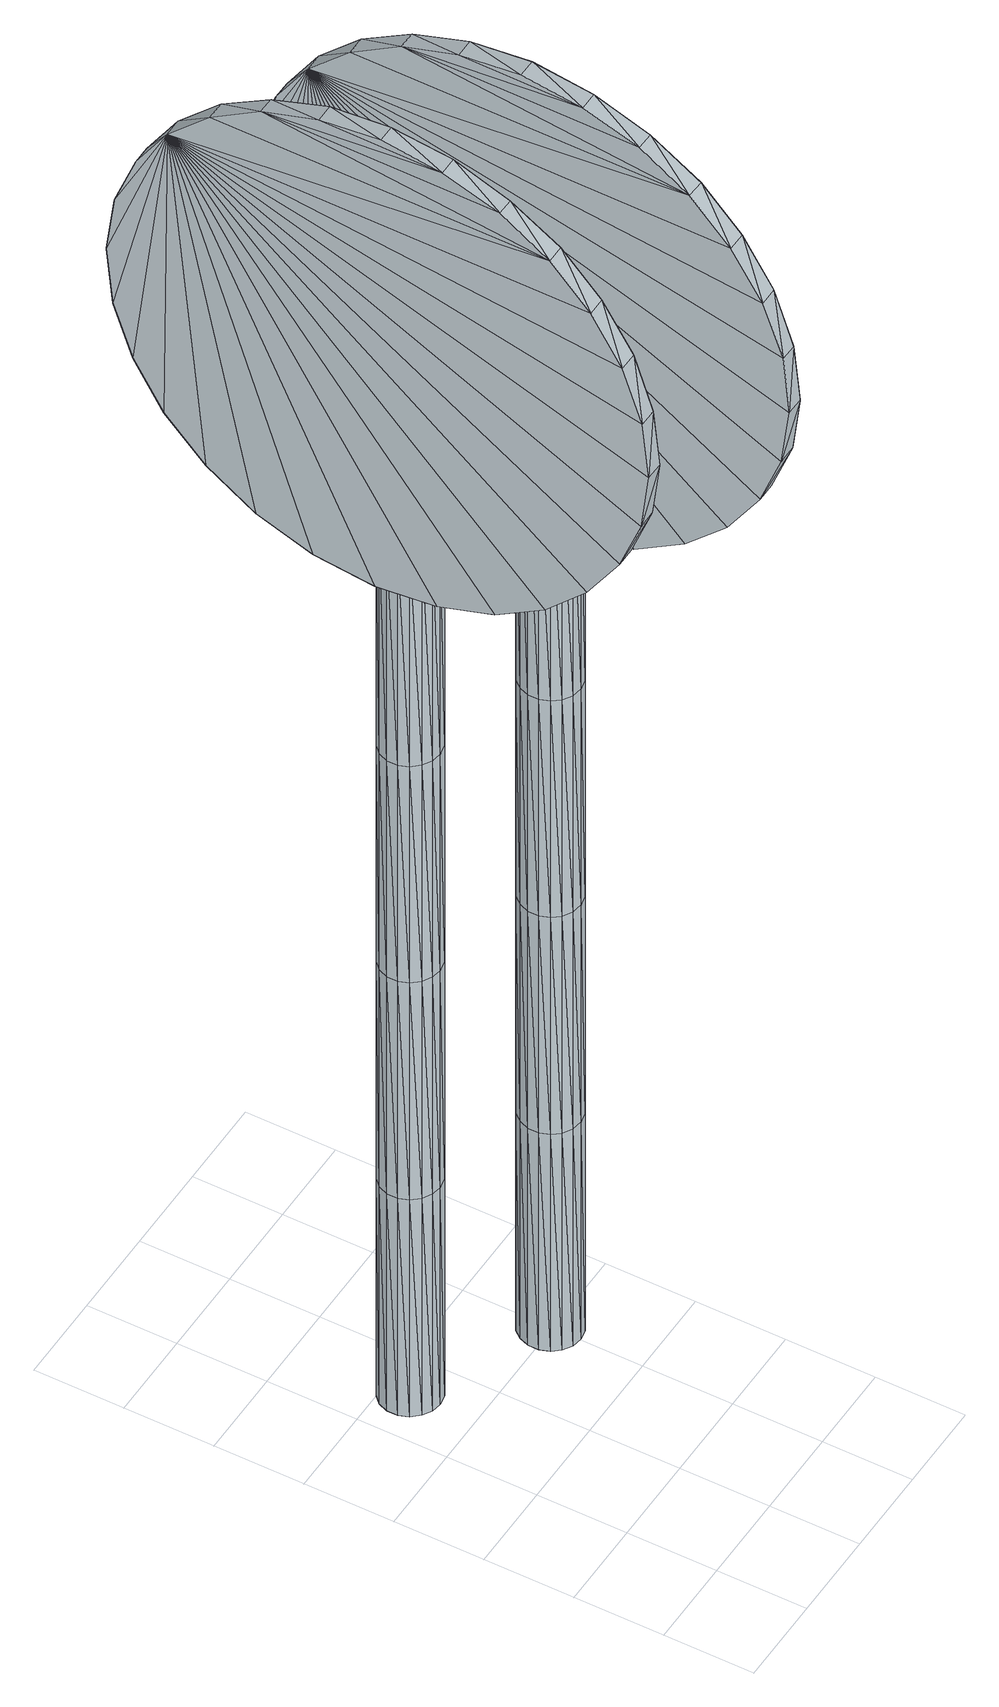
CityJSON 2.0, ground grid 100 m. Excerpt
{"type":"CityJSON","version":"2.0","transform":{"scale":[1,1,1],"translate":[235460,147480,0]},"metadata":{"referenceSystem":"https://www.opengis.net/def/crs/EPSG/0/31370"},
"CityObjects":{
"object1":{"type":"GenericCityObject","attributes":{"cluster":60,"mean_distance_to_centroid":0.036,"new_centroid_x":235409.3,"new_centroid_y":147933.86,"mean_distance_to_camera":7.68,"H1":0,"H2":0,"Z_final":109.18,"cluster2":-1,"proj_x":235405.76,"proj_y":147935.84,"id_line":52496,"bearing_l":29.24,"distance":4.05,"orientation":"right","G_obj":29.24},"geometry":[{"type":"MultiSurface","lod":"2","boundaries":[[[0,1,2]],[[2,1,3]],[[3,1,4]],[[4,1,5]],[[5,1,6]],[[1,7,6]],[[1,8,7]],[[1,9,8]],[[1,10,9]],[[1,11,10]],[[1,12,11]],[[1,13,12]],[[1,14,13]],[[15,14,1]],[[16,15,1]],[[17,16,1]],[[18,17,1]],[[0,18,1]],[[19,20,0]],[[19,0,2]],[[21,19,2]],[[21,2,3]],[[21,3,22]],[[22,3,4]],[[22,4,23]],[[23,4,5]],[[23,5,24]],[[24,5,6]],[[24,6,25]],[[25,6,7]],[[25,7,26]],[[26,7,8]],[[26,8,27]],[[8,9,27]],[[27,9,28]],[[9,10,28]],[[10,29,28]],[[10,11,29]],[[11,30,29]],[[11,12,30]],[[30,12,31]],[[31,12,13]],[[31,13,32]],[[32,13,14]],[[32,14,33]],[[33,14,15]],[[33,15,34]],[[34,15,16]],[[34,16,35]],[[35,16,17]],[[36,35,17]],[[18,36,17]],[[20,36,18]],[[20,18,0]],[[37,38,20]],[[37,20,19]],[[39,37,19]],[[21,39,19]],[[39,21,40]],[[40,21,22]],[[40,22,41]],[[41,22,23]],[[41,23,42]],[[42,23,24]],[[42,24,43]],[[43,24,25]],[[43,25,44]],[[44,25,26]],[[26,45,44]],[[26,27,45]],[[27,46,45]],[[27,28,46]],[[28,47,46]],[[28,29,47]],[[47,29,48]],[[29,30,48]],[[48,30,49]],[[49,30,31]],[[49,31,50]],[[50,31,32]],[[50,32,51]],[[51,32,33]],[[51,33,52]],[[52,33,34]],[[52,34,53]],[[53,34,35]],[[54,53,35]],[[54,35,36]],[[38,54,36]],[[38,36,20]],[[55,56,38]],[[55,38,37]],[[57,55,37]],[[57,37,39]],[[57,39,58]],[[58,39,40]],[[58,40,59]],[[59,40,41]],[[59,41,60]],[[60,41,42]],[[60,42,61]],[[61,42,43]],[[61,43,62]],[[62,43,44]],[[44,63,62]],[[44,45,63]],[[45,64,63]],[[45,46,64]],[[46,65,64]],[[46,47,65]],[[47,66,65]],[[47,48,66]],[[66,48,67]],[[67,48,49]],[[67,49,68]],[[68,49,50]],[[68,50,69]],[[69,50,51]],[[69,51,70]],[[70,51,52]],[[70,52,71]],[[71,52,53]],[[72,71,53]],[[72,53,54]],[[56,72,54]],[[56,54,38]],[[73,74,56]],[[73,56,55]],[[75,73,55]],[[75,55,57]],[[75,57,76]],[[76,57,58]],[[76,58,77]],[[77,58,59]],[[77,59,78]],[[78,59,60]],[[78,60,79]],[[79,60,61]],[[79,61,80]],[[80,61,62]],[[62,81,80]],[[62,63,81]],[[63,82,81]],[[63,64,82]],[[64,83,82]],[[64,65,83]],[[65,84,83]],[[65,66,84]],[[84,66,85]],[[85,66,67]],[[85,67,86]],[[86,67,68]],[[86,68,87]],[[87,68,69]],[[87,69,88]],[[88,69,70]],[[88,70,89]],[[89,70,71]],[[90,89,71]],[[90,71,72]],[[74,90,72]],[[74,72,56]],[[91,92,74]],[[91,74,73]],[[93,91,73]],[[93,73,75]],[[93,75,94]],[[94,75,76]],[[94,76,95]],[[95,76,77]],[[95,77,96]],[[96,77,78]],[[96,78,97]],[[97,78,79]],[[97,79,98]],[[98,79,80]],[[80,99,98]],[[80,81,99]],[[81,100,99]],[[81,82,100]],[[82,101,100]],[[82,83,101]],[[83,102,101]],[[83,84,102]],[[102,84,103]],[[103,84,85]],[[103,85,104]],[[104,85,86]],[[104,86,105]],[[105,86,87]],[[105,87,106]],[[106,87,88]],[[106,88,107]],[[107,88,89]],[[108,107,89]],[[108,89,90]],[[92,108,90]],[[92,90,74]],[[92,91,109]],[[91,93,109]],[[93,94,109]],[[94,95,109]],[[95,96,109]],[[109,96,97]],[[109,97,98]],[[109,98,99]],[[109,99,100]],[[109,100,101]],[[109,101,102]],[[109,102,103]],[[109,103,104]],[[105,109,104]],[[106,109,105]],[[107,109,106]],[[108,109,107]],[[92,109,108]],[[110,111,112]],[[113,112,114]],[[115,112,113]],[[116,112,115]],[[117,112,116]],[[118,112,117]],[[119,112,118]],[[120,112,119]],[[121,112,120]],[[122,112,121]],[[122,123,112]],[[123,110,112]],[[111,124,112]],[[124,125,112]],[[125,126,112]],[[126,127,112]],[[127,128,112]],[[128,129,112]],[[129,130,112]],[[130,131,112]],[[112,131,132]],[[131,133,132]],[[131,134,133]],[[133,134,135]],[[133,135,136]],[[135,137,136]],[[133,136,138]],[[136,139,138]],[[136,137,139]],[[137,140,139]],[[137,135,140]],[[135,141,140]],[[135,134,141]],[[134,142,141]],[[134,131,142]],[[131,143,142]],[[131,130,143]],[[143,130,144]],[[144,130,129]],[[144,129,145]],[[145,129,128]],[[145,128,146]],[[146,127,147]],[[147,127,126]],[[147,126,148]],[[148,126,125]],[[148,125,149]],[[149,125,124]],[[150,149,124]],[[150,124,111]],[[151,150,111]],[[151,111,110]],[[152,151,110]],[[152,110,123]],[[146,128,127]],[[153,123,122]],[[154,153,122]],[[154,122,121]],[[155,154,121]],[[155,121,120]],[[156,155,120]],[[156,120,119]],[[157,156,119]],[[157,119,118]],[[157,118,158]],[[158,118,117]],[[158,117,159]],[[153,152,123]],[[159,117,116]],[[159,116,160]],[[160,116,115]],[[160,115,161]],[[161,115,113]],[[161,113,162]],[[162,113,114]],[[162,114,163]],[[163,114,112]],[[163,112,164]],[[164,112,132]],[[132,165,164]],[[132,133,165]],[[133,138,165]],[[138,139,140]],[[161,162,163]],[[160,161,163]],[[159,160,163]],[[158,159,163]],[[157,158,163]],[[156,157,163]],[[155,156,163]],[[154,155,163]],[[153,154,163]],[[153,163,152]],[[152,163,151]],[[151,163,150]],[[150,163,149]],[[149,163,148]],[[148,163,147]],[[147,163,146]],[[146,163,145]],[[145,163,144]],[[144,163,143]],[[143,163,142]],[[163,164,142]],[[142,164,165]],[[142,165,141]],[[165,140,141]],[[165,138,140]],[[166,167,168]],[[168,167,169]],[[170,168,169]],[[170,169,171]],[[170,171,172]],[[172,171,173]],[[172,173,174]],[[174,173,175]],[[174,175,176]],[[176,175,177]],[[176,177,178]],[[178,177,179]],[[178,179,180]],[[180,179,181]],[[180,181,182]],[[182,181,183]],[[182,183,184]],[[184,183,185]],[[184,185,186]],[[186,185,187]],[[186,187,188]],[[188,187,189]],[[188,189,190]],[[190,189,191]],[[192,190,191]],[[192,191,193]],[[194,192,193]],[[194,193,195]],[[196,194,195]],[[196,195,197]],[[198,196,197]],[[198,197,199]],[[200,198,199]],[[200,199,201]],[[202,200,201]],[[202,201,203]],[[204,202,203]],[[204,203,205]],[[206,204,205]],[[206,205,207]],[[208,206,207]],[[208,207,209]],[[210,208,209]],[[210,209,211]],[[212,210,211]],[[212,211,213]],[[214,212,213]],[[214,213,215]],[[216,214,215]],[[216,215,217]],[[216,217,218]],[[218,217,219]],[[218,219,220]],[[220,219,221]],[[220,221,222]],[[222,221,223]],[[222,223,224]],[[224,223,225]],[[224,225,226]],[[226,225,227]],[[226,227,228]],[[228,227,229]],[[228,229,230]],[[230,229,231]],[[230,231,232]],[[232,231,233]],[[232,233,234]],[[234,233,235]],[[234,235,236]],[[236,235,237]],[[238,236,237]],[[238,237,239]],[[238,239,240]],[[240,239,241]],[[241,242,240]],[[241,243,242]],[[242,243,244]],[[244,243,245]],[[244,245,246]],[[246,245,247]],[[246,247,248]],[[248,247,249]],[[248,249,250]],[[250,249,251]],[[250,251,252]],[[252,251,253]],[[252,253,254]],[[254,253,255]],[[254,255,256]],[[256,255,257]],[[256,257,258]],[[258,257,259]],[[258,259,260]],[[260,259,261]],[[260,261,262]],[[262,261,263]],[[262,263,264]],[[264,263,265]],[[264,265,266]],[[266,265,267]],[[267,268,266]],[[267,269,268]],[[269,270,268]],[[269,271,270]],[[271,272,270]],[[271,273,272]],[[273,274,272]],[[273,275,274]],[[275,276,274]],[[275,277,276]],[[277,278,276]],[[277,279,278]],[[279,280,278]],[[279,281,280]],[[281,282,280]],[[281,283,282]],[[283,284,282]],[[283,285,284]],[[285,286,284]],[[285,287,286]],[[287,288,286]],[[287,289,288]],[[288,289,290]],[[290,289,291]],[[290,291,292]],[[292,291,293]],[[292,293,294]],[[294,293,295]],[[294,295,296]],[[296,295,297]],[[296,297,298]],[[298,297,299]],[[298,299,300]],[[300,299,301]],[[300,301,302]],[[302,301,303]],[[302,303,304]],[[304,303,305]],[[304,305,306]],[[306,305,307]],[[306,307,308]],[[308,307,309]],[[308,309,310]],[[310,309,311]],[[311,166,310]],[[311,167,166]],[[169,167,311]],[[169,311,171]],[[171,311,309]],[[173,171,309]],[[173,309,307]],[[175,173,307]],[[175,307,305]],[[177,175,305]],[[177,305,303]],[[179,177,303]],[[179,303,301]],[[181,179,301]],[[181,301,299]],[[183,181,299]],[[183,299,297]],[[183,297,295]],[[185,183,295]],[[185,295,293]],[[187,185,293]],[[187,293,291]],[[189,187,291]],[[189,291,289]],[[189,289,287]],[[189,287,285]],[[191,189,285]],[[191,285,283]],[[193,191,283]],[[195,193,283]],[[195,283,281]],[[197,195,281]],[[199,197,281]],[[201,199,281]],[[201,281,279]],[[203,201,279]],[[205,203,279]],[[205,279,277]],[[205,277,207]],[[207,277,209]],[[209,277,275]],[[209,275,211]],[[211,275,273]],[[211,273,213]],[[213,273,271]],[[213,271,215]],[[215,271,269]],[[215,269,217]],[[217,269,219]],[[219,269,267]],[[219,267,221]],[[221,267,265]],[[221,265,223]],[[223,265,263]],[[223,263,225]],[[225,263,261]],[[225,261,227]],[[227,261,259]],[[227,259,229]],[[229,259,257]],[[229,257,255]],[[229,255,231]],[[231,255,253]],[[231,253,233]],[[233,253,251]],[[233,251,235]],[[251,249,235]],[[235,249,247]],[[235,247,237]],[[247,245,237]],[[237,245,243]],[[237,243,239]],[[239,243,241]],[[238,240,242]],[[168,310,166]],[[170,310,168]],[[170,308,310]],[[172,308,170]],[[172,306,308]],[[174,306,172]],[[174,304,306]],[[176,304,174]],[[176,302,304]],[[178,302,176]],[[178,300,302]],[[180,300,178]],[[180,298,300]],[[182,298,180]],[[182,296,298]],[[182,294,296]],[[184,294,182]],[[184,292,294]],[[186,292,184]],[[186,290,292]],[[188,290,186]],[[188,288,290]],[[188,286,288]],[[188,284,286]],[[190,284,188]],[[190,282,284]],[[192,282,190]],[[194,282,192]],[[194,280,282]],[[196,280,194]],[[198,280,196]],[[200,280,198]],[[200,278,280]],[[202,278,200]],[[204,278,202]],[[204,276,278]],[[204,206,276]],[[206,208,276]],[[208,274,276]],[[208,210,274]],[[210,272,274]],[[210,212,272]],[[212,270,272]],[[212,214,270]],[[214,268,270]],[[214,216,268]],[[216,218,268]],[[218,266,268]],[[218,220,266]],[[220,264,266]],[[220,222,264]],[[222,262,264]],[[222,224,262]],[[224,260,262]],[[224,226,260]],[[226,258,260]],[[226,228,258]],[[228,256,258]],[[228,254,256]],[[228,230,254]],[[230,252,254]],[[230,232,252]],[[232,250,252]],[[232,234,250]],[[250,234,248]],[[234,246,248]],[[234,236,246]],[[246,236,244]],[[236,242,244]],[[236,238,242]],[[312,313,314]],[[314,313,315]],[[316,314,315]],[[316,315,317]],[[316,317,318]],[[318,317,319]],[[318,319,320]],[[320,319,321]],[[320,321,322]],[[322,321,323]],[[322,323,324]],[[324,323,325]],[[324,325,326]],[[326,325,327]],[[326,327,328]],[[328,327,329]],[[328,329,330]],[[330,329,331]],[[330,331,332]],[[332,331,333]],[[332,333,334]],[[334,333,335]],[[334,335,336]],[[336,335,337]],[[338,336,337]],[[338,337,339]],[[340,338,339]],[[340,339,341]],[[342,340,341]],[[342,341,343]],[[344,342,343]],[[344,343,345]],[[346,344,345]],[[346,345,347]],[[348,346,347]],[[348,347,349]],[[350,348,349]],[[350,349,351]],[[352,350,351]],[[352,351,353]],[[354,352,353]],[[354,353,355]],[[356,354,355]],[[356,355,357]],[[358,356,357]],[[358,357,359]],[[360,358,359]],[[360,359,361]],[[362,360,361]],[[362,361,363]],[[362,363,364]],[[364,363,365]],[[364,365,366]],[[366,365,367]],[[366,367,368]],[[368,367,369]],[[368,369,370]],[[370,369,371]],[[370,371,372]],[[372,371,373]],[[372,373,374]],[[374,373,375]],[[374,375,376]],[[376,375,377]],[[376,377,378]],[[378,377,379]],[[378,379,380]],[[380,379,381]],[[380,381,382]],[[382,381,383]],[[384,382,383]],[[384,383,385]],[[384,385,386]],[[386,385,387]],[[387,388,386]],[[387,389,388]],[[388,389,390]],[[390,389,391]],[[390,391,392]],[[392,391,393]],[[392,393,394]],[[394,393,395]],[[394,395,396]],[[396,395,397]],[[396,397,398]],[[398,397,399]],[[398,399,400]],[[400,399,401]],[[400,401,402]],[[402,401,403]],[[402,403,404]],[[404,403,405]],[[404,405,406]],[[406,405,407]],[[406,407,408]],[[408,407,409]],[[408,409,410]],[[410,409,411]],[[410,411,412]],[[412,411,413]],[[413,414,412]],[[413,415,414]],[[415,416,414]],[[415,417,416]],[[417,418,416]],[[417,419,418]],[[419,420,418]],[[419,421,420]],[[421,422,420]],[[421,423,422]],[[423,424,422]],[[423,425,424]],[[425,426,424]],[[425,427,426]],[[427,428,426]],[[427,429,428]],[[429,430,428]],[[429,431,430]],[[431,432,430]],[[431,433,432]],[[433,434,432]],[[433,435,434]],[[434,435,436]],[[436,435,437]],[[436,437,438]],[[438,437,439]],[[438,439,440]],[[440,439,441]],[[440,441,442]],[[442,441,443]],[[442,443,444]],[[444,443,445]],[[444,445,446]],[[446,445,447]],[[446,447,448]],[[448,447,449]],[[448,449,450]],[[450,449,451]],[[450,451,452]],[[452,451,453]],[[452,453,454]],[[454,453,455]],[[454,455,456]],[[456,455,457]],[[457,312,456]],[[457,313,312]],[[315,313,457]],[[315,457,317]],[[317,457,455]],[[319,317,455]],[[319,455,453]],[[321,319,453]],[[321,453,451]],[[323,321,451]],[[323,451,449]],[[325,323,449]],[[325,449,447]],[[327,325,447]],[[327,447,445]],[[329,327,445]],[[329,445,443]],[[329,443,441]],[[331,329,441]],[[331,441,439]],[[333,331,439]],[[333,439,437]],[[335,333,437]],[[335,437,435]],[[335,435,433]],[[335,433,431]],[[337,335,431]],[[337,431,429]],[[339,337,429]],[[341,339,429]],[[341,429,427]],[[343,341,427]],[[345,343,427]],[[347,345,427]],[[347,427,425]],[[349,347,425]],[[351,349,425]],[[351,425,423]],[[351,423,353]],[[353,423,355]],[[355,423,421]],[[355,421,357]],[[357,421,419]],[[357,419,359]],[[359,419,417]],[[359,417,361]],[[361,417,415]],[[361,415,363]],[[363,415,365]],[[365,415,413]],[[365,413,367]],[[367,413,411]],[[367,411,369]],[[369,411,409]],[[369,409,371]],[[371,409,407]],[[371,407,373]],[[373,407,405]],[[373,405,375]],[[375,405,403]],[[375,403,401]],[[375,401,377]],[[377,401,399]],[[377,399,379]],[[379,399,397]],[[379,397,381]],[[397,395,381]],[[381,395,393]],[[381,393,383]],[[393,391,383]],[[383,391,389]],[[383,389,385]],[[385,389,387]],[[384,386,388]],[[314,456,312]],[[316,456,314]],[[316,454,456]],[[318,454,316]],[[318,452,454]],[[320,452,318]],[[320,450,452]],[[322,450,320]],[[322,448,450]],[[324,448,322]],[[324,446,448]],[[326,446,324]],[[326,444,446]],[[328,444,326]],[[328,442,444]],[[328,440,442]],[[330,440,328]],[[330,438,440]],[[332,438,330]],[[332,436,438]],[[334,436,332]],[[334,434,436]],[[334,432,434]],[[334,430,432]],[[336,430,334]],[[336,428,430]],[[338,428,336]],[[340,428,338]],[[340,426,428]],[[342,426,340]],[[344,426,342]],[[346,426,344]],[[346,424,426]],[[348,424,346]],[[350,424,348]],[[350,422,424]],[[350,352,422]],[[352,354,422]],[[354,420,422]],[[354,356,420]],[[356,418,420]],[[356,358,418]],[[358,416,418]],[[358,360,416]],[[360,414,416]],[[360,362,414]],[[362,364,414]],[[364,412,414]],[[364,366,412]],[[366,410,412]],[[366,368,410]],[[368,408,410]],[[368,370,408]],[[370,406,408]],[[370,372,406]],[[372,404,406]],[[372,374,404]],[[374,402,404]],[[374,400,402]],[[374,376,400]],[[376,398,400]],[[376,378,398]],[[378,396,398]],[[378,380,396]],[[396,380,394]],[[380,392,394]],[[380,382,392]],[[392,382,390]],[[382,388,390]],[[382,384,388]]]}]},
"object2":{"type":"GenericCityObject","attributes":{"cluster":76,"mean_distance_to_centroid":0.0656,"new_centroid_x":235552.39,"new_centroid_y":147862.04,"mean_distance_to_camera":7.27,"H1":0,"H2":0,"Z_final":108.81,"cluster2":-1,"proj_x":235553.65,"proj_y":147865.03,"id_line":64775,"bearing_l":292.85,"distance":3.25,"orientation":"left","G_obj":112.85},"geometry":[{"type":"MultiSurface","lod":"2","boundaries":[[[458,459,460]],[[460,459,461]],[[461,459,462]],[[462,459,463]],[[463,459,464]],[[459,465,464]],[[459,466,465]],[[459,467,466]],[[459,468,467]],[[459,469,468]],[[459,470,469]],[[459,471,470]],[[459,472,471]],[[473,472,459]],[[474,473,459]],[[475,474,459]],[[476,475,459]],[[458,476,459]],[[477,478,458]],[[477,458,460]],[[479,477,460]],[[479,460,461]],[[479,461,480]],[[480,461,462]],[[480,462,481]],[[481,462,463]],[[481,463,482]],[[482,463,464]],[[482,464,483]],[[483,464,465]],[[483,465,484]],[[484,465,466]],[[484,466,485]],[[466,467,485]],[[485,467,486]],[[467,468,486]],[[468,487,486]],[[468,469,487]],[[469,488,487]],[[469,470,488]],[[488,470,489]],[[489,470,471]],[[489,471,490]],[[490,471,472]],[[490,472,491]],[[491,472,473]],[[491,473,492]],[[492,473,474]],[[492,474,493]],[[493,474,475]],[[494,493,475]],[[476,494,475]],[[478,494,476]],[[478,476,458]],[[495,496,478]],[[495,478,477]],[[497,495,477]],[[479,497,477]],[[497,479,498]],[[498,479,480]],[[498,480,499]],[[499,480,481]],[[499,481,500]],[[500,481,482]],[[500,482,501]],[[501,482,483]],[[501,483,502]],[[502,483,484]],[[484,503,502]],[[484,485,503]],[[485,504,503]],[[485,486,504]],[[486,505,504]],[[486,487,505]],[[505,487,506]],[[487,488,506]],[[506,488,507]],[[507,488,489]],[[507,489,508]],[[508,489,490]],[[508,490,509]],[[509,490,491]],[[509,491,510]],[[510,491,492]],[[510,492,511]],[[511,492,493]],[[512,511,493]],[[512,493,494]],[[496,512,494]],[[496,494,478]],[[513,514,496]],[[513,496,495]],[[515,513,495]],[[515,495,497]],[[515,497,516]],[[516,497,498]],[[516,498,517]],[[517,498,499]],[[517,499,518]],[[518,499,500]],[[518,500,519]],[[519,500,501]],[[519,501,520]],[[520,501,502]],[[502,521,520]],[[502,503,521]],[[503,522,521]],[[503,504,522]],[[504,523,522]],[[504,505,523]],[[505,524,523]],[[505,506,524]],[[524,506,525]],[[525,506,507]],[[525,507,526]],[[526,507,508]],[[526,508,527]],[[527,508,509]],[[527,509,528]],[[528,509,510]],[[528,510,529]],[[529,510,511]],[[530,529,511]],[[530,511,512]],[[514,530,512]],[[514,512,496]],[[531,532,514]],[[531,514,513]],[[533,531,513]],[[533,513,515]],[[533,515,534]],[[534,515,516]],[[534,516,535]],[[535,516,517]],[[535,517,536]],[[536,517,518]],[[536,518,537]],[[537,518,519]],[[537,519,538]],[[538,519,520]],[[520,539,538]],[[520,521,539]],[[521,540,539]],[[521,522,540]],[[522,541,540]],[[522,523,541]],[[523,542,541]],[[523,524,542]],[[542,524,543]],[[543,524,525]],[[543,525,544]],[[544,525,526]],[[544,526,545]],[[545,526,527]],[[545,527,546]],[[546,527,528]],[[546,528,547]],[[547,528,529]],[[548,547,529]],[[548,529,530]],[[532,548,530]],[[532,530,514]],[[549,550,532]],[[549,532,531]],[[551,549,531]],[[551,531,533]],[[551,533,552]],[[552,533,534]],[[552,534,553]],[[553,534,535]],[[553,535,554]],[[554,535,536]],[[554,536,555]],[[555,536,537]],[[555,537,556]],[[556,537,538]],[[538,557,556]],[[538,539,557]],[[539,558,557]],[[539,540,558]],[[540,559,558]],[[540,541,559]],[[541,560,559]],[[541,542,560]],[[560,542,561]],[[561,542,543]],[[561,543,562]],[[562,543,544]],[[562,544,563]],[[563,544,545]],[[563,545,564]],[[564,545,546]],[[564,546,565]],[[565,546,547]],[[566,565,547]],[[566,547,548]],[[550,566,548]],[[550,548,532]],[[550,549,567]],[[549,551,567]],[[551,552,567]],[[552,553,567]],[[553,554,567]],[[567,554,555]],[[567,555,556]],[[567,556,557]],[[567,557,558]],[[567,558,559]],[[567,559,560]],[[567,560,561]],[[567,561,562]],[[563,567,562]],[[564,567,563]],[[565,567,564]],[[566,567,565]],[[550,567,566]],[[568,569,570]],[[571,570,572]],[[573,570,571]],[[574,570,573]],[[575,570,574]],[[576,570,575]],[[577,570,576]],[[578,570,577]],[[579,570,578]],[[580,570,579]],[[580,581,570]],[[581,568,570]],[[569,582,570]],[[582,583,570]],[[583,584,570]],[[584,585,570]],[[585,586,570]],[[586,587,570]],[[587,588,570]],[[588,589,570]],[[570,589,590]],[[589,591,590]],[[589,592,591]],[[591,592,593]],[[591,593,594]],[[593,595,594]],[[591,594,596]],[[594,597,596]],[[594,595,597]],[[595,598,597]],[[595,593,598]],[[593,599,598]],[[593,592,599]],[[592,600,599]],[[592,589,600]],[[589,601,600]],[[589,588,601]],[[601,588,602]],[[602,588,587]],[[602,587,603]],[[603,587,586]],[[603,586,604]],[[604,585,605]],[[605,585,584]],[[605,584,606]],[[606,584,583]],[[606,583,607]],[[607,583,582]],[[608,607,582]],[[608,582,569]],[[609,608,569]],[[609,569,568]],[[610,609,568]],[[610,568,581]],[[604,586,585]],[[611,581,580]],[[612,611,580]],[[612,580,579]],[[613,612,579]],[[613,579,578]],[[614,613,578]],[[614,578,577]],[[615,614,577]],[[615,577,576]],[[615,576,616]],[[616,576,575]],[[616,575,617]],[[611,610,581]],[[617,575,574]],[[617,574,618]],[[618,574,573]],[[618,573,619]],[[619,573,571]],[[619,571,620]],[[620,571,572]],[[620,572,621]],[[621,572,570]],[[621,570,622]],[[622,570,590]],[[590,623,622]],[[590,591,623]],[[591,596,623]],[[596,597,598]],[[619,620,621]],[[618,619,621]],[[617,618,621]],[[616,617,621]],[[615,616,621]],[[614,615,621]],[[613,614,621]],[[612,613,621]],[[611,612,621]],[[611,621,610]],[[610,621,609]],[[609,621,608]],[[608,621,607]],[[607,621,606]],[[606,621,605]],[[605,621,604]],[[604,621,603]],[[603,621,602]],[[602,621,601]],[[601,621,600]],[[621,622,600]],[[600,622,623]],[[600,623,599]],[[623,598,599]],[[623,596,598]],[[624,625,626]],[[626,625,627]],[[628,626,627]],[[628,627,629]],[[628,629,630]],[[630,629,631]],[[630,631,632]],[[632,631,633]],[[632,633,634]],[[634,633,635]],[[634,635,636]],[[636,635,637]],[[636,637,638]],[[638,637,639]],[[638,639,640]],[[640,639,641]],[[640,641,642]],[[642,641,643]],[[642,643,644]],[[644,643,645]],[[644,645,646]],[[646,645,647]],[[646,647,648]],[[648,647,649]],[[650,648,649]],[[650,649,651]],[[652,650,651]],[[652,651,653]],[[654,652,653]],[[654,653,655]],[[656,654,655]],[[656,655,657]],[[658,656,657]],[[658,657,659]],[[660,658,659]],[[660,659,661]],[[662,660,661]],[[662,661,663]],[[664,662,663]],[[664,663,665]],[[666,664,665]],[[666,665,667]],[[668,666,667]],[[668,667,669]],[[670,668,669]],[[670,669,671]],[[672,670,671]],[[672,671,673]],[[674,672,673]],[[674,673,675]],[[674,675,676]],[[676,675,677]],[[676,677,678]],[[678,677,679]],[[678,679,680]],[[680,679,681]],[[680,681,682]],[[682,681,683]],[[682,683,684]],[[684,683,685]],[[684,685,686]],[[686,685,687]],[[686,687,688]],[[688,687,689]],[[688,689,690]],[[690,689,691]],[[690,691,692]],[[692,691,693]],[[692,693,694]],[[694,693,695]],[[696,694,695]],[[696,695,697]],[[696,697,698]],[[698,697,699]],[[699,700,698]],[[699,701,700]],[[700,701,702]],[[702,701,703]],[[702,703,704]],[[704,703,705]],[[704,705,706]],[[706,705,707]],[[706,707,708]],[[708,707,709]],[[708,709,710]],[[710,709,711]],[[710,711,712]],[[712,711,713]],[[712,713,714]],[[714,713,715]],[[714,715,716]],[[716,715,717]],[[716,717,718]],[[718,717,719]],[[718,719,720]],[[720,719,721]],[[720,721,722]],[[722,721,723]],[[722,723,724]],[[724,723,725]],[[724,725,726]],[[726,725,727]],[[727,728,726]],[[727,729,728]],[[729,730,728]],[[729,731,730]],[[731,732,730]],[[731,733,732]],[[733,734,732]],[[733,735,734]],[[735,736,734]],[[735,737,736]],[[737,738,736]],[[737,739,738]],[[739,740,738]],[[739,741,740]],[[741,742,740]],[[741,743,742]],[[743,744,742]],[[743,745,744]],[[745,746,744]],[[745,747,746]],[[747,748,746]],[[747,749,748]],[[748,749,750]],[[750,749,751]],[[750,751,752]],[[752,751,753]],[[752,753,754]],[[754,753,755]],[[754,755,756]],[[756,755,757]],[[756,757,758]],[[758,757,759]],[[758,759,760]],[[760,759,761]],[[760,761,762]],[[762,761,763]],[[762,763,764]],[[764,763,765]],[[764,765,766]],[[766,765,767]],[[766,767,768]],[[768,767,769]],[[768,769,770]],[[770,769,771]],[[771,624,770]],[[771,625,624]],[[627,625,771]],[[627,771,629]],[[629,771,769]],[[631,629,769]],[[631,769,767]],[[633,631,767]],[[633,767,765]],[[635,633,765]],[[635,765,763]],[[637,635,763]],[[637,763,761]],[[639,637,761]],[[639,761,759]],[[641,639,759]],[[641,759,757]],[[641,757,755]],[[643,641,755]],[[643,755,753]],[[645,643,753]],[[645,753,751]],[[647,645,751]],[[647,751,749]],[[647,749,747]],[[647,747,745]],[[649,647,745]],[[649,745,743]],[[651,649,743]],[[653,651,743]],[[653,743,741]],[[655,653,741]],[[657,655,741]],[[659,657,741]],[[659,741,739]],[[661,659,739]],[[663,661,739]],[[663,739,737]],[[663,737,665]],[[665,737,667]],[[667,737,735]],[[667,735,669]],[[669,735,733]],[[669,733,671]],[[671,733,731]],[[671,731,673]],[[673,731,729]],[[673,729,675]],[[675,729,677]],[[677,729,727]],[[677,727,679]],[[679,727,725]],[[679,725,681]],[[681,725,723]],[[681,723,683]],[[683,723,721]],[[683,721,719]],[[683,719,685]],[[685,719,717]],[[685,717,687]],[[687,717,715]],[[687,715,713]],[[687,713,689]],[[689,713,711]],[[689,711,691]],[[691,711,709]],[[691,709,693]],[[709,707,693]],[[693,707,705]],[[693,705,695]],[[705,703,695]],[[695,703,701]],[[695,701,697]],[[697,701,699]],[[696,698,700]],[[626,770,624]],[[628,770,626]],[[628,768,770]],[[630,768,628]],[[630,766,768]],[[632,766,630]],[[632,764,766]],[[634,764,632]],[[634,762,764]],[[636,762,634]],[[636,760,762]],[[638,760,636]],[[638,758,760]],[[640,758,638]],[[640,756,758]],[[640,754,756]],[[642,754,640]],[[642,752,754]],[[644,752,642]],[[644,750,752]],[[646,750,644]],[[646,748,750]],[[646,746,748]],[[646,744,746]],[[648,744,646]],[[648,742,744]],[[650,742,648]],[[652,742,650]],[[652,740,742]],[[654,740,652]],[[656,740,654]],[[658,740,656]],[[658,738,740]],[[660,738,658]],[[662,738,660]],[[662,736,738]],[[662,664,736]],[[664,666,736]],[[666,734,736]],[[666,668,734]],[[668,732,734]],[[668,670,732]],[[670,730,732]],[[670,672,730]],[[672,728,730]],[[672,674,728]],[[674,676,728]],[[676,726,728]],[[676,678,726]],[[678,724,726]],[[678,680,724]],[[680,722,724]],[[680,682,722]],[[682,720,722]],[[682,718,720]],[[682,684,718]],[[684,716,718]],[[684,686,716]],[[686,714,716]],[[686,712,714]],[[686,688,712]],[[688,710,712]],[[688,690,710]],[[690,708,710]],[[690,692,708]],[[708,692,706]],[[692,704,706]],[[692,694,704]],[[704,694,702]],[[694,700,702]],[[694,696,700]],[[772,773,774]],[[774,773,775]],[[776,774,775]],[[776,775,777]],[[776,777,778]],[[778,777,779]],[[778,779,780]],[[780,779,781]],[[780,781,782]],[[782,781,783]],[[782,783,784]],[[784,783,785]],[[784,785,786]],[[786,785,787]],[[786,787,788]],[[788,787,789]],[[788,789,790]],[[790,789,791]],[[790,791,792]],[[792,791,793]],[[792,793,794]],[[794,793,795]],[[794,795,796]],[[796,795,797]],[[798,796,797]],[[798,797,799]],[[800,798,799]],[[800,799,801]],[[802,800,801]],[[802,801,803]],[[804,802,803]],[[804,803,805]],[[806,804,805]],[[806,805,807]],[[808,806,807]],[[808,807,809]],[[810,808,809]],[[810,809,811]],[[812,810,811]],[[812,811,813]],[[814,812,813]],[[814,813,815]],[[816,814,815]],[[816,815,817]],[[818,816,817]],[[818,817,819]],[[820,818,819]],[[820,819,821]],[[822,820,821]],[[822,821,823]],[[822,823,824]],[[824,823,825]],[[824,825,826]],[[826,825,827]],[[826,827,828]],[[828,827,829]],[[828,829,830]],[[830,829,831]],[[830,831,832]],[[832,831,833]],[[832,833,834]],[[834,833,835]],[[834,835,836]],[[836,835,837]],[[836,837,838]],[[838,837,839]],[[838,839,840]],[[840,839,841]],[[840,841,842]],[[842,841,843]],[[844,842,843]],[[844,843,845]],[[844,845,846]],[[846,845,847]],[[847,848,846]],[[847,849,848]],[[848,849,850]],[[850,849,851]],[[850,851,852]],[[852,851,853]],[[852,853,854]],[[854,853,855]],[[854,855,856]],[[856,855,857]],[[856,857,858]],[[858,857,859]],[[858,859,860]],[[860,859,861]],[[860,861,862]],[[862,861,863]],[[862,863,864]],[[864,863,865]],[[864,865,866]],[[866,865,867]],[[866,867,868]],[[868,867,869]],[[868,869,870]],[[870,869,871]],[[870,871,872]],[[872,871,873]],[[872,873,874]],[[874,873,875]],[[875,876,874]],[[875,877,876]],[[877,878,876]],[[877,879,878]],[[879,880,878]],[[879,881,880]],[[881,882,880]],[[881,883,882]],[[883,884,882]],[[883,885,884]],[[885,886,884]],[[885,887,886]],[[887,888,886]],[[887,889,888]],[[889,890,888]],[[889,891,890]],[[891,892,890]],[[891,893,892]],[[893,894,892]],[[893,895,894]],[[895,896,894]],[[895,897,896]],[[896,897,898]],[[898,897,899]],[[898,899,900]],[[900,899,901]],[[900,901,902]],[[902,901,903]],[[902,903,904]],[[904,903,905]],[[904,905,906]],[[906,905,907]],[[906,907,908]],[[908,907,909]],[[908,909,910]],[[910,909,911]],[[910,911,912]],[[912,911,913]],[[912,913,914]],[[914,913,915]],[[914,915,916]],[[916,915,917]],[[916,917,918]],[[918,917,919]],[[919,772,918]],[[919,773,772]],[[775,773,919]],[[775,919,777]],[[777,919,917]],[[779,777,917]],[[779,917,915]],[[781,779,915]],[[781,915,913]],[[783,781,913]],[[783,913,911]],[[785,783,911]],[[785,911,909]],[[787,785,909]],[[787,909,907]],[[789,787,907]],[[789,907,905]],[[789,905,903]],[[791,789,903]],[[791,903,901]],[[793,791,901]],[[793,901,899]],[[795,793,899]],[[795,899,897]],[[795,897,895]],[[795,895,893]],[[797,795,893]],[[797,893,891]],[[799,797,891]],[[801,799,891]],[[801,891,889]],[[803,801,889]],[[805,803,889]],[[807,805,889]],[[807,889,887]],[[809,807,887]],[[811,809,887]],[[811,887,885]],[[811,885,813]],[[813,885,815]],[[815,885,883]],[[815,883,817]],[[817,883,881]],[[817,881,819]],[[819,881,879]],[[819,879,821]],[[821,879,877]],[[821,877,823]],[[823,877,825]],[[825,877,875]],[[825,875,827]],[[827,875,873]],[[827,873,829]],[[829,873,871]],[[829,871,831]],[[831,871,869]],[[831,869,867]],[[831,867,833]],[[833,867,865]],[[833,865,835]],[[835,865,863]],[[835,863,861]],[[835,861,837]],[[837,861,859]],[[837,859,839]],[[839,859,857]],[[839,857,841]],[[857,855,841]],[[841,855,853]],[[841,853,843]],[[853,851,843]],[[843,851,849]],[[843,849,845]],[[845,849,847]],[[844,846,848]],[[774,918,772]],[[776,918,774]],[[776,916,918]],[[778,916,776]],[[778,914,916]],[[780,914,778]],[[780,912,914]],[[782,912,780]],[[782,910,912]],[[784,910,782]],[[784,908,910]],[[786,908,784]],[[786,906,908]],[[788,906,786]],[[788,904,906]],[[788,902,904]],[[790,902,788]],[[790,900,902]],[[792,900,790]],[[792,898,900]],[[794,898,792]],[[794,896,898]],[[794,894,896]],[[794,892,894]],[[796,892,794]],[[796,890,892]],[[798,890,796]],[[800,890,798]],[[800,888,890]],[[802,888,800]],[[804,888,802]],[[806,888,804]],[[806,886,888]],[[808,886,806]],[[810,886,808]],[[810,884,886]],[[810,812,884]],[[812,814,884]],[[814,882,884]],[[814,816,882]],[[816,880,882]],[[816,818,880]],[[818,878,880]],[[818,820,878]],[[820,876,878]],[[820,822,876]],[[822,824,876]],[[824,874,876]],[[824,826,874]],[[826,872,874]],[[826,828,872]],[[828,870,872]],[[828,830,870]],[[830,868,870]],[[830,866,868]],[[830,832,866]],[[832,864,866]],[[832,834,864]],[[834,862,864]],[[834,860,862]],[[834,836,860]],[[836,858,860]],[[836,838,858]],[[838,856,858]],[[838,840,856]],[[856,840,854]],[[840,852,854]],[[840,842,852]],[[852,842,850]],[[842,848,850]],[[842,844,848]]]}]}
},
"vertices":[
[58,408,2],[58,375,2],[70,406,2],[80,400,2],[88,392,2],[92,381,2],[92,369,2],[88,358,2],[80,349,2],[70,343,2],[58,341,2],[47,343,2],[37,349,2],[29,358,2],[25,369,2],[25,381,2],[29,392,2],[37,400,2],[47,406,2],[70,406,300],[58,408,300],[80,400,300],[88,392,300],[92,381,300],[92,369,300],[88,358,300],[80,349,300],[70,343,300],[58,341,300],[47,343,300],[37,349,300],[29,358,300],[25,369,300],[25,381,300],[29,392,300],[37,400,300],[47,406,300],[70,406,598],[58,408,598],[80,400,598],[88,392,598],[92,381,598],[92,369,598],[88,358,598],[80,349,598],[70,343,598],[58,341,598],[47,343,598],[37,349,598],[29,358,598],[25,369,598],[25,381,598],[29,392,598],[37,400,598],[47,406,598],[70,406,895],[58,408,895],[80,400,895],[88,392,895],[92,381,895],[92,369,895],[88,358,895],[80,349,895],[70,343,895],[58,341,895],[47,343,895],[37,349,895],[29,358,895],[25,369,895],[25,381,895],[29,392,895],[37,400,895],[47,406,895],[70,406,1193],[58,408,1193],[80,400,1193],[88,392,1193],[92,381,1193],[92,369,1193],[88,358,1193],[80,349,1193],[70,343,1193],[58,341,1193],[47,343,1193],[37,349,1193],[29,358,1193],[25,369,1193],[25,381,1193],[29,392,1193],[37,400,1193],[47,406,1193],[70,406,1491],[58,408,1491],[80,400,1491],[88,392,1491],[92,381,1491],[92,369,1491],[88,358,1491],[80,349,1491],[70,343,1491],[58,341,1491],[47,343,1491],[37,349,1491],[29,358,1491],[25,369,1491],[25,381,1491],[29,392,1491],[37,400,1491],[47,406,1491],[58,375,1491],[23,248,1185],[23,192,1221],[32,617,1645],[31,675,1525],[32,652,1589],[29,683,1456],[28,675,1387],[27,652,1324],[26,617,1268],[25,570,1221],[24,514,1185],[23,450,1162],[23,381,1154],[23,312,1162],[24,146,1268],[25,110,1324],[26,87,1387],[27,79,1456],[28,87,1525],[30,110,1589],[31,146,1645],[32,192,1692],[33,570,1692],[33,514,1727],[32,248,1727],[33,312,1750],[34,450,1750],[33,381,1758],[13,450,1750],[13,381,1758],[12,312,1750],[12,248,1728],[11,192,1692],[10,146,1645],[9,110,1589],[7,87,1526],[6,79,1457],[5,87,1387],[4,110,1324],[3,146,1268],[2,192,1221],[2,248,1185],[2,312,1163],[2,381,1155],[2,450,1163],[3,514,1185],[4,570,1221],[5,617,1268],[6,652,1324],[7,675,1387],[8,683,1457],[10,675,1526],[11,652,1589],[11,617,1645],[12,570,1692],[13,514,1728],[15,485,1304],[15,485,1265],[49,484,1304],[49,484,1265],[49,465,1304],[49,465,1265],[71,457,1304],[71,457,1265],[74,456,1304],[74,456,1265],[78,454,1304],[78,454,1265],[81,452,1304],[81,452,1265],[84,451,1304],[84,451,1265],[88,449,1304],[88,449,1265],[91,447,1304],[91,447,1265],[94,444,1304],[94,444,1265],[104,437,1304],[104,437,1265],[107,435,1304],[107,435,1265],[109,432,1304],[109,432,1265],[111,429,1304],[111,429,1265],[113,426,1304],[113,426,1265],[114,422,1304],[114,422,1265],[114,419,1304],[114,419,1265],[115,415,1304],[115,415,1265],[114,380,1304],[114,380,1265],[111,361,1304],[111,361,1265],[110,356,1304],[110,356,1265],[109,352,1304],[109,352,1265],[107,347,1304],[107,347,1265],[104,343,1304],[104,343,1265],[101,339,1304],[101,339,1265],[97,336,1304],[97,336,1265],[93,333,1304],[93,333,1265],[88,330,1304],[88,330,1265],[83,328,1304],[83,328,1265],[78,326,1304],[78,326,1265],[73,325,1304],[73,325,1265],[68,324,1304],[68,324,1265],[63,323,1304],[63,323,1265],[58,323,1304],[58,323,1265],[46,323,1304],[46,323,1265],[44,298,1304],[44,298,1265],[15,296,1304],[15,296,1265],[15,328,1304],[15,328,1265],[36,342,1304],[36,342,1265],[52,341,1304],[52,341,1265],[55,341,1304],[55,341,1265],[59,341,1304],[59,341,1265],[62,341,1304],[62,341,1265],[65,341,1304],[65,341,1265],[69,342,1304],[69,342,1265],[72,343,1304],[72,343,1265],[75,344,1304],[75,344,1265],[78,345,1304],[78,345,1265],[81,346,1304],[81,346,1265],[83,348,1304],[83,348,1265],[85,351,1304],[85,351,1265],[86,353,1304],[86,353,1265],[88,356,1304],[88,356,1265],[88,359,1304],[88,359,1265],[90,378,1304],[90,378,1265],[90,415,1304],[90,415,1265],[90,418,1304],[90,418,1265],[89,420,1304],[89,420,1265],[88,422,1304],[88,422,1265],[87,424,1304],[87,424,1265],[86,425,1304],[86,425,1265],[84,427,1304],[84,427,1265],[82,428,1304],[82,428,1265],[80,429,1304],[80,429,1265],[77,430,1304],[77,430,1265],[75,431,1304],[75,431,1265],[73,432,1304],[73,432,1265],[71,433,1304],[71,433,1265],[68,434,1304],[68,434,1265],[66,434,1304],[66,434,1265],[45,438,1304],[45,438,1265],[21,451,1304],[21,451,1265],[23,485,1473],[23,485,1434],[57,484,1473],[57,484,1434],[57,465,1473],[57,465,1434],[79,457,1473],[79,457,1434],[82,456,1473],[82,456,1434],[86,454,1473],[86,454,1434],[89,452,1473],[89,452,1434],[93,451,1473],[93,451,1434],[96,449,1473],[96,449,1434],[99,447,1473],[99,447,1434],[102,444,1473],[102,444,1434],[112,437,1473],[112,437,1434],[115,435,1473],[115,435,1434],[117,432,1473],[117,432,1434],[119,429,1473],[119,429,1434],[121,426,1473],[121,426,1434],[122,422,1473],[122,422,1434],[122,419,1473],[122,419,1434],[123,415,1473],[123,415,1434],[122,380,1473],[122,380,1434],[119,361,1473],[119,361,1434],[118,356,1473],[118,356,1434],[117,352,1473],[117,352,1434],[115,347,1473],[115,347,1434],[112,343,1473],[112,343,1434],[109,339,1473],[109,339,1434],[105,336,1473],[105,336,1434],[101,333,1473],[101,333,1434],[96,330,1473],[96,330,1434],[91,328,1473],[91,328,1434],[86,326,1473],[86,326,1434],[81,325,1473],[81,325,1434],[76,324,1473],[76,324,1434],[71,323,1473],[71,323,1434],[66,323,1473],[66,323,1434],[54,323,1473],[54,323,1434],[52,298,1473],[52,298,1434],[23,296,1473],[23,296,1434],[23,328,1473],[23,328,1434],[44,342,1473],[44,342,1434],[60,341,1473],[60,341,1434],[63,341,1473],[63,341,1434],[67,341,1473],[67,341,1434],[70,341,1473],[70,341,1434],[73,341,1473],[73,341,1434],[77,342,1473],[77,342,1434],[80,343,1473],[80,343,1434],[83,344,1473],[83,344,1434],[86,345,1473],[86,345,1434],[89,346,1473],[89,346,1434],[91,348,1473],[91,348,1434],[93,351,1473],[93,351,1434],[95,353,1473],[95,353,1434],[96,356,1473],[96,356,1434],[96,359,1473],[96,359,1434],[98,378,1473],[98,378,1434],[98,415,1473],[98,415,1434],[98,418,1473],[98,418,1434],[97,420,1473],[97,420,1434],[96,422,1473],[96,422,1434],[95,424,1473],[95,424,1434],[94,425,1473],[94,425,1434],[92,427,1473],[92,427,1434],[90,428,1473],[90,428,1434],[88,429,1473],[88,429,1434],[86,430,1473],[86,430,1434],[83,431,1473],[83,431,1434],[81,432,1473],[81,432,1434],[79,433,1473],[79,433,1434],[76,434,1473],[76,434,1434],[74,434,1473],[74,434,1434],[53,438,1473],[53,438,1434],[29,451,1473],[29,451,1434],
[202,336,2],[202,303,2],[213,334,2],[223,329,2],[231,320,2],[235,309,2],[235,297,2],[231,286,2],[223,277,2],[213,271,2],[202,269,2],[190,271,2],[180,277,2],[173,286,2],[169,297,2],[169,309,2],[173,320,2],[180,329,2],[190,334,2],[213,334,300],[202,336,300],[223,329,300],[231,320,300],[235,309,300],[235,297,300],[231,286,300],[223,277,300],[213,271,300],[202,269,300],[190,271,300],[180,277,300],[173,286,300],[169,297,300],[169,309,300],[173,320,300],[180,329,300],[190,334,300],[213,334,598],[202,336,598],[223,329,598],[231,320,598],[235,309,598],[235,297,598],[231,286,598],[223,277,598],[213,271,598],[202,269,598],[190,271,598],[180,277,598],[173,286,598],[169,297,598],[169,309,598],[173,320,598],[180,329,598],[190,334,598],[213,334,895],[202,336,895],[223,329,895],[231,320,895],[235,309,895],[235,297,895],[231,286,895],[223,277,895],[213,271,895],[202,269,895],[190,271,895],[180,277,895],[173,286,895],[169,297,895],[169,309,895],[173,320,895],[180,329,895],[190,334,895],[213,334,1193],[202,336,1193],[223,329,1193],[231,320,1193],[235,309,1193],[235,297,1193],[231,286,1193],[223,277,1193],[213,271,1193],[202,269,1193],[190,271,1193],[180,277,1193],[173,286,1193],[169,297,1193],[169,309,1193],[173,320,1193],[180,329,1193],[190,334,1193],[213,334,1491],[202,336,1491],[223,329,1491],[231,320,1491],[235,309,1491],[235,297,1491],[231,286,1491],[223,277,1491],[213,271,1491],[202,269,1491],[190,271,1491],[180,277,1491],[173,286,1491],[169,297,1491],[169,309,1491],[173,320,1491],[180,329,1491],[190,334,1491],[202,303,1491],[166,177,1185],[167,120,1221],[175,545,1645],[174,603,1525],[175,580,1589],[172,611,1456],[171,603,1387],[170,580,1324],[169,545,1268],[168,498,1221],[167,442,1185],[166,378,1162],[166,309,1154],[166,240,1162],[167,74,1268],[168,38,1324],[169,15,1387],[170,7,1456],[171,15,1525],[173,38,1589],[174,74,1645],[175,120,1692],[176,498,1692],[177,442,1727],[176,177,1727],[176,240,1750],[177,378,1750],[177,309,1758],[156,378,1750],[156,309,1758],[155,240,1750],[155,177,1728],[154,121,1692],[153,74,1645],[152,38,1589],[151,15,1526],[149,7,1457],[148,15,1387],[147,38,1324],[146,74,1268],[146,121,1221],[145,177,1185],[145,240,1163],[145,309,1155],[146,378,1163],[146,442,1185],[147,498,1221],[148,545,1268],[149,580,1324],[150,603,1387],[151,611,1457],[153,603,1526],[154,580,1589],[155,545,1645],[155,498,1692],[156,442,1728],[158,413,1304],[158,413,1265],[192,412,1304],[192,412,1265],[192,394,1304],[192,394,1265],[214,385,1304],[214,385,1265],[217,384,1304],[217,384,1265],[221,382,1304],[221,382,1265],[224,381,1304],[224,381,1265],[228,379,1304],[228,379,1265],[231,377,1304],[231,377,1265],[234,375,1304],[234,375,1265],[237,373,1304],[237,373,1265],[247,365,1304],[247,365,1265],[250,363,1304],[250,363,1265],[252,360,1304],[252,360,1265],[254,357,1304],[254,357,1265],[256,354,1304],[256,354,1265],[257,351,1304],[257,351,1265],[257,347,1304],[257,347,1265],[258,343,1304],[258,343,1265],[257,309,1304],[257,309,1265],[255,290,1304],[255,290,1265],[254,285,1304],[254,285,1265],[252,280,1304],[252,280,1265],[250,275,1304],[250,275,1265],[247,271,1304],[247,271,1265],[244,267,1304],[244,267,1265],[240,264,1304],[240,264,1265],[236,261,1304],[236,261,1265],[231,258,1304],[231,258,1265],[226,256,1304],[226,256,1265],[221,254,1304],[221,254,1265],[216,253,1304],[216,253,1265],[211,252,1304],[211,252,1265],[206,251,1304],[206,251,1265],[201,251,1304],[201,251,1265],[189,251,1304],[189,251,1265],[187,226,1304],[187,226,1265],[158,224,1304],[158,224,1265],[158,256,1304],[158,256,1265],[179,270,1304],[179,270,1265],[195,269,1304],[195,269,1265],[198,269,1304],[198,269,1265],[202,269,1304],[202,269,1265],[205,269,1304],[205,269,1265],[208,270,1304],[208,270,1265],[212,270,1304],[212,270,1265],[215,271,1304],[215,271,1265],[218,272,1304],[218,272,1265],[219,272,1304],[219,272,1265],[221,273,1304],[221,273,1265],[224,275,1304],[224,275,1265],[226,276,1304],[226,276,1265],[228,279,1304],[228,279,1265],[230,281,1304],[230,281,1265],[231,284,1304],[231,284,1265],[231,287,1304],[231,287,1265],[233,307,1304],[233,307,1265],[233,343,1304],[233,343,1265],[233,346,1304],[233,346,1265],[232,348,1304],[232,348,1265],[231,350,1304],[231,350,1265],[230,352,1304],[230,352,1265],[229,354,1304],[229,354,1265],[227,355,1304],[227,355,1265],[225,356,1304],[225,356,1265],[223,358,1304],[223,358,1265],[221,359,1304],[221,359,1265],[218,360,1304],[218,360,1265],[216,360,1304],[216,360,1265],[214,361,1304],[214,361,1265],[211,362,1304],[211,362,1265],[209,362,1304],[209,362,1265],[188,366,1304],[188,366,1265],[164,380,1304],[164,380,1265],[166,413,1473],[166,413,1434],[200,412,1473],[200,412,1434],[200,394,1473],[200,394,1434],[222,385,1473],[222,385,1434],[225,384,1473],[225,384,1434],[229,382,1473],[229,382,1434],[232,381,1473],[232,381,1434],[236,379,1473],[236,379,1434],[239,377,1473],[239,377,1434],[242,375,1473],[242,375,1434],[245,373,1473],[245,373,1434],[255,365,1473],[255,365,1434],[258,363,1473],[258,363,1434],[260,360,1473],[260,360,1434],[262,357,1473],[262,357,1434],[264,354,1473],[264,354,1434],[265,351,1473],[265,351,1434],[266,347,1473],[266,347,1434],[266,343,1473],[266,343,1434],[265,309,1473],[265,309,1434],[263,290,1473],[263,290,1434],[262,285,1473],[262,285,1434],[260,280,1473],[260,280,1434],[258,275,1473],[258,275,1434],[255,271,1473],[255,271,1434],[252,267,1473],[252,267,1434],[248,264,1473],[248,264,1434],[244,261,1473],[244,261,1434],[239,258,1473],[239,258,1434],[234,256,1473],[234,256,1434],[229,254,1473],[229,254,1434],[224,253,1473],[224,253,1434],[219,252,1473],[219,252,1434],[214,251,1473],[214,251,1434],[209,251,1473],[209,251,1434],[197,251,1473],[197,251,1434],[195,226,1473],[195,226,1434],[166,224,1473],[166,224,1434],[166,256,1473],[166,256,1434],[187,270,1473],[187,270,1434],[203,269,1473],[203,269,1434],[206,269,1473],[206,269,1434],[210,269,1473],[210,269,1434],[213,269,1473],[213,269,1434],[216,270,1473],[216,270,1434],[220,270,1473],[220,270,1434],[223,271,1473],[223,271,1434],[226,272,1473],[226,272,1434],[227,272,1473],[227,272,1434],[229,273,1473],[229,273,1434],[232,275,1473],[232,275,1434],[234,276,1473],[234,276,1434],[236,279,1473],[236,279,1434],[238,281,1473],[238,281,1434],[239,284,1473],[239,284,1434],[239,287,1473],[239,287,1434],[241,307,1473],[241,307,1434],[241,343,1473],[241,343,1434],[241,346,1473],[241,346,1434],[240,348,1473],[240,348,1434],[239,350,1473],[239,350,1434],[238,352,1473],[238,352,1434],[237,354,1473],[237,354,1434],[235,355,1473],[235,355,1434],[233,356,1473],[233,356,1434],[231,358,1473],[231,358,1434],[229,359,1473],[229,359,1434],[226,360,1473],[226,360,1434],[224,360,1473],[224,360,1434],[222,361,1473],[222,361,1434],[219,362,1473],[219,362,1434],[217,362,1473],[217,362,1434],[196,366,1473],[196,366,1434],[172,380,1473],[172,380,1434]
]}
